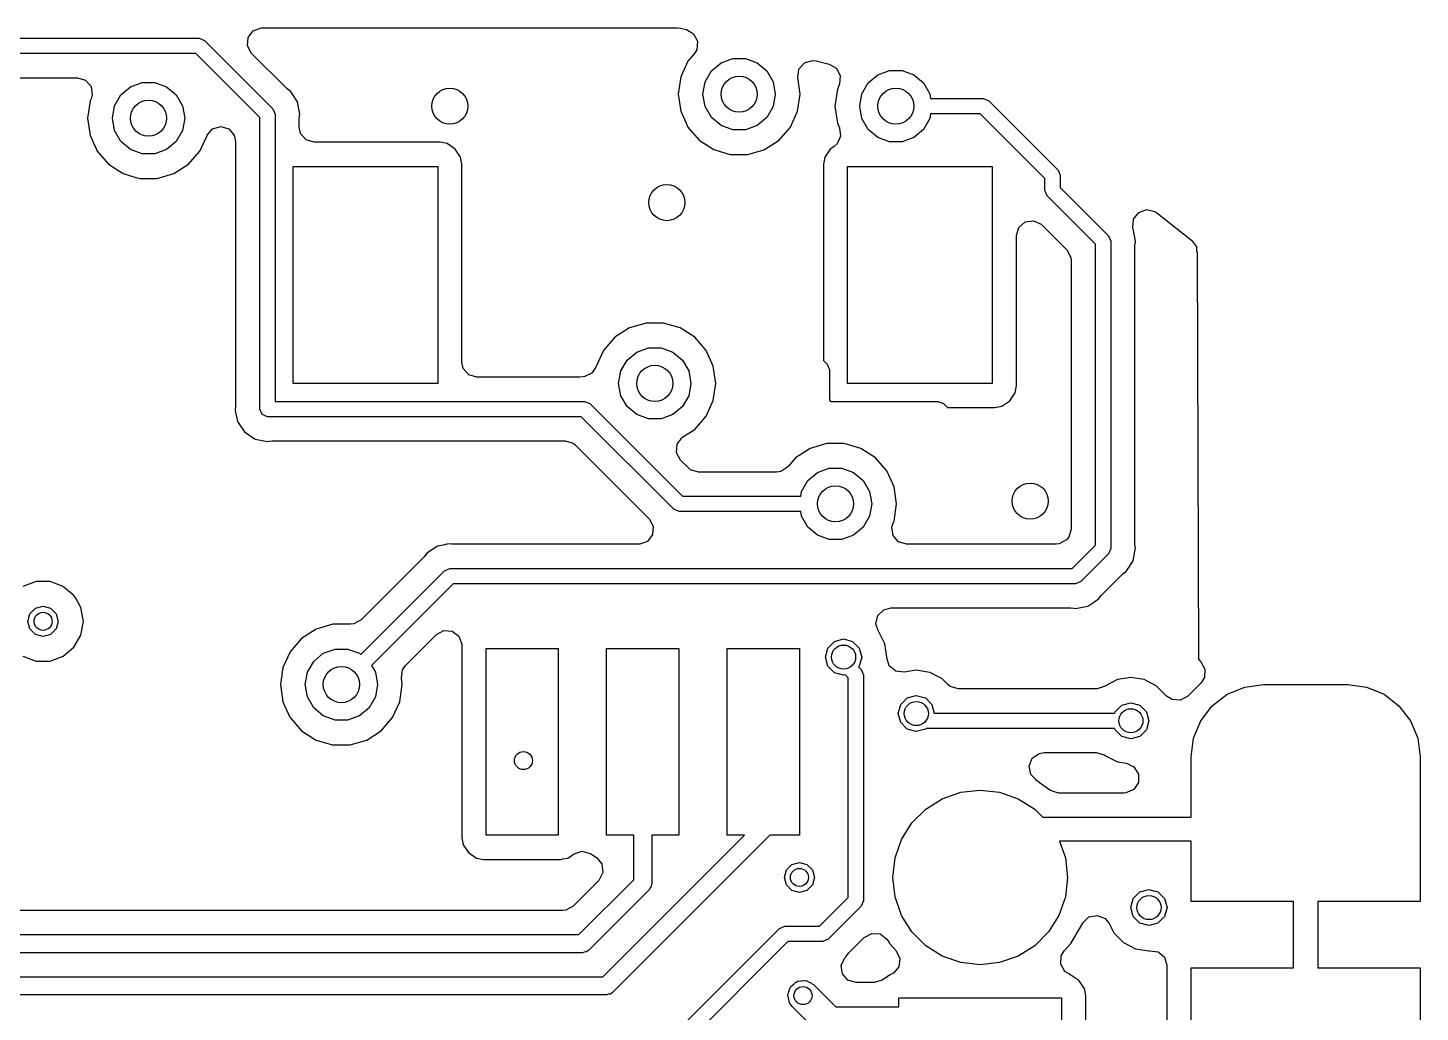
# Model space of a CAD drawing. Extents: x 4.55 to 6.09, y -4.28 to -3.52.
# Drawn here: x 5.6259 to 6.0807, y -3.8432 to -3.5217 of the extents above; entities that cross this region are included whole.
import ezdxf

# ---------------------------------------------------------------- set-up
doc = ezdxf.new("R2010")
doc.units = 0
doc.header["$MEASUREMENT"] = 0
doc.layers.add('BLACK', color=7, linetype='CONTINUOUS')

msp = doc.modelspace()

# ---------------------------------------------------------------- linework, layer by layer
at = {"layer": 'BLACK', "linetype": 'CONTINUOUS'}
for p, q in [((5.69789, -3.52483), (5.69954, -3.52263)), ((5.69954, -3.52263), (5.70212, -3.52167)), ((5.70212, -3.52167), (5.70247, -3.52165)), ((5.70247, -3.52165), (5.838, -3.52165)), ((5.838, -3.52165), (5.83915, -3.52179)), ((5.83915, -3.52179), (5.84102, -3.52224)), ((5.84102, -3.52224), (5.8434, -3.52361)), ((5.8434, -3.52361), (5.84467, -3.52606)), ((5.59055, -3.52506), (5.68189, -3.52506)), ((5.68189, -3.52506), (5.68366, -3.52579)), ((5.68366, -3.52579), (5.70596, -3.54809)), ((5.6977, -3.52757), (5.69789, -3.52483)), ((5.69902, -3.52999), (5.6977, -3.52757)), ((5.84441, -3.5288), (5.84357, -3.53018)), ((5.84467, -3.52606), (5.84441, -3.5288)), ((5.68085, -3.53006), (5.59159, -3.53006)), ((5.70169, -3.5509), (5.68085, -3.53006)), ((5.71048, -3.54145), (5.69902, -3.52999)), ((5.84152, -3.53254), (5.83917, -3.5377)), ((5.84357, -3.53018), (5.84152, -3.53254)), ((5.84152, -3.53254), (5.84152, -3.53254)), ((5.84922, -3.53572), (5.85236, -3.53308)), ((5.85236, -3.53308), (5.85622, -3.53168)), ((5.85622, -3.53168), (5.86032, -3.53168)), ((5.86032, -3.53168), (5.86417, -3.53308)), ((5.86417, -3.53308), (5.86732, -3.53572)), ((5.87779, -3.53518), (5.87959, -3.5331)), ((5.87959, -3.5331), (5.88223, -3.53233)), ((5.88223, -3.53233), (5.88338, -3.53247)), ((5.88338, -3.53247), (5.88767, -3.5335)), ((5.88767, -3.5335), (5.89006, -3.53488)), ((5.59788, -3.53795), (5.64214, -3.53795)), ((5.64214, -3.53795), (5.64478, -3.53873)), ((5.83917, -3.5377), (5.83836, -3.54331)), ((5.84717, -3.53927), (5.84922, -3.53572)), ((5.86732, -3.53572), (5.86937, -3.53927)), ((5.8774, -3.53791), (5.87779, -3.53518)), ((5.87818, -3.54331), (5.8774, -3.53791)), ((5.89006, -3.53488), (5.89132, -3.53732)), ((5.89132, -3.53732), (5.89106, -3.54006)), ((5.9004, -3.53965), (5.90354, -3.53702)), ((5.90354, -3.53702), (5.9074, -3.53561)), ((5.9074, -3.53561), (5.9115, -3.53561)), ((5.9115, -3.53561), (5.91535, -3.53702)), ((5.91535, -3.53702), (5.9185, -3.53965)), ((5.64478, -3.53873), (5.64658, -3.54081)), ((5.64658, -3.54081), (5.64697, -3.54353)), ((5.65631, -3.54359), (5.65945, -3.54095)), ((5.65945, -3.54095), (5.6633, -3.53955)), ((5.6633, -3.53955), (5.66741, -3.53955)), ((5.66741, -3.53955), (5.67126, -3.54095)), ((5.67126, -3.54095), (5.6744, -3.54359)), ((5.71122, -3.54206), (5.71048, -3.54145)), ((5.71169, -3.54237), (5.71122, -3.54206)), ((5.71213, -3.54304), (5.71169, -3.54237)), ((5.71169, -3.54237), (5.71169, -3.54237)), ((5.71169, -3.54237), (5.71169, -3.54237)), ((5.84646, -3.54331), (5.84717, -3.53927)), ((5.86937, -3.53927), (5.87008, -3.54331)), ((5.89035, -3.54164), (5.88954, -3.54724)), ((5.89097, -3.54028), (5.89035, -3.54164)), ((5.89035, -3.54164), (5.89035, -3.54164)), ((5.89106, -3.54006), (5.89097, -3.54028)), ((5.89835, -3.5432), (5.9004, -3.53965)), ((5.9185, -3.53965), (5.92055, -3.5432)), ((5.64625, -3.54557), (5.64545, -3.55118)), ((5.64628, -3.54551), (5.64625, -3.54557)), ((5.64658, -3.54486), (5.64628, -3.54551)), ((5.64697, -3.54353), (5.64658, -3.54486)), ((5.65354, -3.55118), (5.65426, -3.54714)), ((5.65426, -3.54714), (5.65631, -3.54359)), ((5.6744, -3.54359), (5.67645, -3.54714)), ((5.67645, -3.54714), (5.67717, -3.55118)), ((5.71398, -3.54581), (5.71213, -3.54304)), ((5.71213, -3.54304), (5.71213, -3.54304)), ((5.71479, -3.54986), (5.71398, -3.54581)), ((5.71398, -3.54581), (5.71398, -3.54581)), ((5.71398, -3.54581), (5.71398, -3.54581)), ((5.83836, -3.54331), (5.83917, -3.54892)), ((5.84717, -3.54735), (5.84646, -3.54331)), ((5.87008, -3.54331), (5.86937, -3.54735)), ((5.87737, -3.54892), (5.87818, -3.54331)), ((5.89764, -3.54724), (5.89835, -3.5432)), ((5.92055, -3.5432), (5.92082, -3.54474)), ((5.92082, -3.54474), (5.93807, -3.54474)), ((5.93807, -3.54474), (5.93984, -3.54548)), ((5.93984, -3.54548), (5.9624, -3.56804)), ((5.64545, -3.55118), (5.64625, -3.55679)), ((5.65426, -3.55522), (5.65354, -3.55118)), ((5.67717, -3.55118), (5.67645, -3.55522)), ((5.70169, -3.6462), (5.70169, -3.5509)), ((5.70596, -3.54809), (5.70669, -3.54986)), ((5.70669, -3.54986), (5.70669, -3.6437)), ((5.71459, -3.55137), (5.71468, -3.55041)), ((5.71459, -3.55415), (5.71459, -3.55137)), ((5.71468, -3.55041), (5.71469, -3.55037)), ((5.71469, -3.55037), (5.71479, -3.54986)), ((5.83917, -3.54892), (5.84092, -3.55276)), ((5.84922, -3.5509), (5.84717, -3.54735)), ((5.85236, -3.55354), (5.84922, -3.5509)), ((5.86732, -3.5509), (5.86417, -3.55354)), ((5.86937, -3.54735), (5.86732, -3.5509)), ((5.87501, -3.55407), (5.87737, -3.54892)), ((5.88954, -3.54724), (5.89035, -3.55285)), ((5.89835, -3.55128), (5.89764, -3.54724)), ((5.9004, -3.55484), (5.89835, -3.55128)), ((5.92055, -3.55128), (5.9185, -3.55484)), ((5.92082, -3.54974), (5.92055, -3.55128)), ((5.93704, -3.54974), (5.92082, -3.54974)), ((5.95813, -3.57084), (5.93704, -3.54974)), ((5.65631, -3.55877), (5.65426, -3.55522)), ((5.67645, -3.55522), (5.6744, -3.55877)), ((5.68448, -3.55674), (5.68628, -3.55466)), ((5.68628, -3.55466), (5.68892, -3.55389)), ((5.68892, -3.55389), (5.69156, -3.55466)), ((5.69156, -3.55466), (5.69336, -3.55674)), ((5.71503, -3.55618), (5.71459, -3.55415)), ((5.71683, -3.55826), (5.71503, -3.55618)), ((5.84092, -3.55276), (5.84152, -3.55407)), ((5.84152, -3.55407), (5.84523, -3.55835)), ((5.85622, -3.55494), (5.85236, -3.55354)), ((5.86032, -3.55494), (5.85622, -3.55494)), ((5.86417, -3.55354), (5.86032, -3.55494)), ((5.8713, -3.55835), (5.87501, -3.55407)), ((5.89035, -3.55285), (5.89035, -3.55285)), ((5.89035, -3.55285), (5.89101, -3.5543)), ((5.89101, -3.5543), (5.8914, -3.55702)), ((5.90354, -3.55747), (5.9004, -3.55484)), ((5.9185, -3.55484), (5.91535, -3.55747)), ((5.64625, -3.55679), (5.64837, -3.56142)), ((5.65945, -3.56141), (5.65631, -3.55877)), ((5.6744, -3.55877), (5.67126, -3.56141)), ((5.6821, -3.56194), (5.68446, -3.55679)), ((5.68446, -3.55679), (5.68448, -3.55674)), ((5.68446, -3.55679), (5.68446, -3.55679)), ((5.69336, -3.55674), (5.6938, -3.55877)), ((5.6938, -3.55877), (5.6938, -3.6447)), ((5.71947, -3.55904), (5.71683, -3.55826)), ((5.76062, -3.55904), (5.71947, -3.55904)), ((5.76292, -3.55949), (5.76062, -3.55904)), ((5.76062, -3.55904), (5.76062, -3.55904)), ((5.76553, -3.56124), (5.76292, -3.55949)), ((5.76292, -3.55949), (5.76292, -3.55949)), ((5.84523, -3.55835), (5.85, -3.56142)), ((5.86654, -3.56142), (5.8713, -3.55835)), ((5.88928, -3.56039), (5.88801, -3.56124)), ((5.89026, -3.55953), (5.88928, -3.56039)), ((5.8914, -3.55702), (5.89026, -3.55953)), ((5.9074, -3.55888), (5.90354, -3.55747)), ((5.9115, -3.55888), (5.9074, -3.55888)), ((5.91535, -3.55747), (5.9115, -3.55888)), ((5.64837, -3.56142), (5.64861, -3.56194)), ((5.64861, -3.56194), (5.65232, -3.56623)), ((5.6633, -3.56281), (5.65945, -3.56141)), ((5.66741, -3.56281), (5.6633, -3.56281)), ((5.67126, -3.56141), (5.66741, -3.56281)), ((5.67839, -3.56623), (5.6821, -3.56194)), ((5.76728, -3.56385), (5.76553, -3.56124)), ((5.76774, -3.56615), (5.76728, -3.56385)), ((5.76728, -3.56385), (5.76728, -3.56385)), ((5.85, -3.56142), (5.85, -3.56142)), ((5.85, -3.56142), (5.85, -3.56142)), ((5.85, -3.56142), (5.85318, -3.56235)), ((5.85318, -3.56235), (5.85537, -3.56299)), ((5.85537, -3.56299), (5.85543, -3.56301)), ((5.85543, -3.56301), (5.85543, -3.56301)), ((5.85543, -3.56301), (5.85543, -3.56301)), ((5.85543, -3.56301), (5.8611, -3.56301)), ((5.8611, -3.56301), (5.86558, -3.5617)), ((5.8611, -3.56301), (5.8611, -3.56301)), ((5.86558, -3.5617), (5.86654, -3.56142)), ((5.86654, -3.56142), (5.86654, -3.56142)), ((5.86654, -3.56142), (5.86654, -3.56142)), ((5.88626, -3.56385), (5.88581, -3.56615)), ((5.88626, -3.56385), (5.88626, -3.56385)), ((5.88801, -3.56124), (5.88626, -3.56385)), ((5.65232, -3.56623), (5.65708, -3.56929)), ((5.65708, -3.56929), (5.65708, -3.56929)), ((5.65708, -3.56929), (5.65708, -3.56929)), ((5.65708, -3.56929), (5.66122, -3.5705)), ((5.66819, -3.57089), (5.67362, -3.56929)), ((5.67362, -3.56929), (5.67839, -3.56623)), ((5.7126, -3.6378), (5.7126, -3.56693)), ((5.7126, -3.56693), (5.75984, -3.56693)), ((5.75984, -3.56693), (5.75984, -3.6378)), ((5.76774, -3.63093), (5.76774, -3.56615)), ((5.76774, -3.56615), (5.76774, -3.56615)), ((5.88581, -3.56615), (5.88581, -3.6303)), ((5.8937, -3.6378), (5.8937, -3.56693)), ((5.8937, -3.56693), (5.94094, -3.56693)), ((5.94094, -3.56693), (5.94094, -3.6378)), ((5.9624, -3.56804), (5.96246, -3.56818)), ((5.96246, -3.56818), (5.96313, -3.5698)), ((5.96313, -3.5698), (5.96313, -3.57377)), ((5.66122, -3.5705), (5.66171, -3.57065)), ((5.66171, -3.57065), (5.66252, -3.57089)), ((5.66252, -3.57089), (5.66252, -3.57089)), ((5.66252, -3.57089), (5.66252, -3.57089)), ((5.66252, -3.57089), (5.66819, -3.57089)), ((5.66819, -3.57089), (5.66819, -3.57089)), ((5.95813, -3.5748), (5.95813, -3.57084)), ((5.96313, -3.57377), (5.97893, -3.58957)), ((5.95886, -3.57657), (5.95813, -3.5748)), ((5.97467, -3.59237), (5.95886, -3.57657)), ((5.98712, -3.58412), (5.9888, -3.58195)), ((5.9888, -3.58195), (5.9914, -3.58103)), ((5.9914, -3.58103), (5.99408, -3.58167)), ((5.99408, -3.58167), (5.99467, -3.58207)), ((5.99467, -3.58207), (6.00603, -3.59097)), ((5.94884, -3.5895), (5.94961, -3.58686)), ((5.94961, -3.58686), (5.95169, -3.58506)), ((5.95169, -3.58506), (5.95442, -3.58466)), ((5.95442, -3.58466), (5.95692, -3.58581)), ((5.95692, -3.58581), (5.95717, -3.58604)), ((5.95717, -3.58604), (5.96534, -3.59421)), ((5.98687, -3.58686), (5.98712, -3.58412)), ((5.98696, -3.58728), (5.98687, -3.58686)), ((5.98697, -3.58736), (5.98696, -3.58728)), ((5.98696, -3.58728), (5.98696, -3.58728)), ((5.98776, -3.59134), (5.98697, -3.58736)), ((5.94884, -3.63857), (5.94884, -3.5895)), ((5.97467, -3.6907), (5.97467, -3.59237)), ((5.97893, -3.58957), (5.97967, -3.59134)), ((5.97967, -3.59134), (5.97967, -3.69173)), ((5.98756, -3.59284), (5.98765, -3.59189)), ((5.98765, -3.59189), (5.98768, -3.59177)), ((5.98768, -3.59177), (5.98776, -3.59134)), ((5.98776, -3.59134), (5.98776, -3.59134)), ((6.00603, -3.59097), (6.00763, -3.5932)), ((5.96534, -3.59421), (5.96666, -3.59663)), ((5.96666, -3.59663), (5.96677, -3.59767)), ((5.98756, -3.69023), (5.98756, -3.59284)), ((6.00763, -3.5932), (6.00771, -3.59482)), ((6.00771, -3.59482), (6.00787, -3.59482)), ((6.00787, -3.59482), (6.00827, -3.72795)), ((5.96677, -3.59767), (5.96677, -3.6854)), ((5.82244, -3.61969), (5.81767, -3.62275)), ((5.82788, -3.61809), (5.82244, -3.61969)), ((5.83354, -3.61809), (5.82788, -3.61809)), ((5.82788, -3.61809), (5.82788, -3.61809)), ((5.83898, -3.61969), (5.83354, -3.61809)), ((5.83354, -3.61809), (5.83354, -3.61809)), ((5.84375, -3.62275), (5.83898, -3.61969)), ((5.83898, -3.61969), (5.83898, -3.61969)), ((5.83898, -3.61969), (5.83898, -3.61969)), ((5.83898, -3.61969), (5.83898, -3.61969)), ((5.81767, -3.62275), (5.81396, -3.62703)), ((5.84746, -3.62703), (5.84375, -3.62275)), ((5.81396, -3.62703), (5.81146, -3.6325)), ((5.81396, -3.62703), (5.81396, -3.62703)), ((5.82166, -3.6302), (5.8248, -3.62757)), ((5.8248, -3.62757), (5.82866, -3.62616)), ((5.82866, -3.62616), (5.83276, -3.62616)), ((5.83276, -3.62616), (5.83661, -3.62757)), ((5.83661, -3.62757), (5.83976, -3.6302)), ((5.84981, -3.63219), (5.84746, -3.62703)), ((5.76818, -3.63295), (5.76774, -3.63093)), ((5.76998, -3.63503), (5.76818, -3.63295)), ((5.81141, -3.63248), (5.81013, -3.63448)), ((5.81146, -3.6325), (5.81141, -3.63248)), ((5.81961, -3.63376), (5.82166, -3.6302)), ((5.83976, -3.6302), (5.84181, -3.63376)), ((5.85062, -3.6378), (5.84981, -3.63219)), ((5.88581, -3.6303), (5.88706, -3.63156)), ((5.88706, -3.63156), (5.8878, -3.63333)), ((5.8878, -3.63333), (5.8878, -3.64317)), ((5.75984, -3.6378), (5.7126, -3.6378)), ((5.77262, -3.63581), (5.76998, -3.63503)), ((5.80624, -3.63581), (5.77262, -3.63581)), ((5.80719, -3.63571), (5.80624, -3.63581)), ((5.80774, -3.6356), (5.80719, -3.63571)), ((5.80788, -3.63557), (5.80774, -3.6356)), ((5.81013, -3.63448), (5.80788, -3.63557)), ((5.8189, -3.6378), (5.81961, -3.63376)), ((5.81961, -3.64183), (5.8189, -3.6378)), ((5.84181, -3.63376), (5.84252, -3.6378)), ((5.84252, -3.6378), (5.84181, -3.64183)), ((5.84981, -3.6434), (5.85062, -3.6378)), ((5.94094, -3.6378), (5.8937, -3.6378)), ((5.82166, -3.64539), (5.81961, -3.64183)), ((5.84181, -3.64183), (5.83976, -3.64539)), ((5.94664, -3.64349), (5.94838, -3.64088)), ((5.94838, -3.64088), (5.94884, -3.63857)), ((5.94838, -3.64088), (5.94838, -3.64088)), ((5.94838, -3.64088), (5.94838, -3.64088)), ((5.94884, -3.63857), (5.94884, -3.63857)), ((5.69362, -3.64609), (5.6936, -3.6462)), ((5.6936, -3.6462), (5.69369, -3.64667)), ((5.69371, -3.64565), (5.69362, -3.64609)), ((5.69369, -3.64667), (5.6938, -3.64722)), ((5.6938, -3.6447), (5.69371, -3.64565)), ((5.6938, -3.64722), (5.6938, -3.64722)), ((5.6938, -3.64722), (5.6944, -3.65026)), ((5.70243, -3.64797), (5.70169, -3.6462)), ((5.70669, -3.6437), (5.80774, -3.6437)), ((5.80774, -3.6437), (5.80951, -3.64443)), ((5.80951, -3.64443), (5.83974, -3.67467)), ((5.8248, -3.64802), (5.82166, -3.64539)), ((5.83976, -3.64539), (5.83661, -3.64802)), ((5.84746, -3.64856), (5.84981, -3.6434)), ((5.8878, -3.64317), (5.88801, -3.64349)), ((5.88801, -3.64349), (5.88833, -3.6437)), ((5.88833, -3.6437), (5.92327, -3.6437)), ((5.92327, -3.6437), (5.92504, -3.64443)), ((5.92504, -3.64443), (5.9263, -3.64569)), ((5.9263, -3.64569), (5.94172, -3.64569)), ((5.94172, -3.64569), (5.94231, -3.64557)), ((5.94172, -3.64569), (5.94172, -3.64569)), ((5.94231, -3.64557), (5.94402, -3.64523)), ((5.94402, -3.64523), (5.94664, -3.64349)), ((5.94402, -3.64523), (5.94402, -3.64523)), ((5.94402, -3.64523), (5.94402, -3.64523)), ((5.6944, -3.65026), (5.6944, -3.65026)), ((5.6944, -3.65026), (5.6944, -3.65026)), ((5.6944, -3.65026), (5.6944, -3.65026)), ((5.6944, -3.65026), (5.6967, -3.65369)), ((5.70419, -3.6487), (5.70243, -3.64797)), ((5.8067, -3.6487), (5.70419, -3.6487)), ((5.83694, -3.67893), (5.8067, -3.6487)), ((5.82866, -3.64943), (5.8248, -3.64802)), ((5.83276, -3.64943), (5.82866, -3.64943)), ((5.83661, -3.64802), (5.83276, -3.64943)), ((5.84375, -3.65284), (5.84746, -3.64856)), ((5.6967, -3.65369), (5.70014, -3.65599)), ((5.70014, -3.65599), (5.70419, -3.6568)), ((5.83798, -3.6577), (5.83963, -3.6555)), ((5.83963, -3.6555), (5.83991, -3.6553)), ((5.83991, -3.6553), (5.84375, -3.65284)), ((5.70419, -3.6568), (5.70474, -3.65669)), ((5.70474, -3.65669), (5.7057, -3.65659)), ((5.7057, -3.65659), (5.80141, -3.65659)), ((5.80141, -3.65659), (5.80405, -3.65737)), ((5.80405, -3.65737), (5.80486, -3.65802)), ((5.80486, -3.65802), (5.8289, -3.68206)), ((5.83778, -3.66045), (5.83798, -3.6577)), ((5.8391, -3.66286), (5.83778, -3.66045)), ((5.88149, -3.65906), (5.87673, -3.66212)), ((5.88693, -3.65746), (5.88149, -3.65906)), ((5.8926, -3.65746), (5.88693, -3.65746)), ((5.88693, -3.65746), (5.88693, -3.65746)), ((5.89803, -3.65906), (5.8926, -3.65746)), ((5.8926, -3.65746), (5.8926, -3.65746)), ((5.9028, -3.66212), (5.89803, -3.65906)), ((5.89803, -3.65906), (5.89803, -3.65906)), ((5.89803, -3.65906), (5.89803, -3.65906)), ((5.89803, -3.65906), (5.89803, -3.65906)), ((5.84158, -3.66534), (5.8391, -3.66286)), ((5.84239, -3.666), (5.84158, -3.66534)), ((5.87416, -3.66509), (5.87184, -3.66657)), ((5.8743, -3.66492), (5.87416, -3.66509)), ((5.87673, -3.66212), (5.8743, -3.66492)), ((5.87673, -3.66212), (5.87673, -3.66212)), ((5.87673, -3.66212), (5.87673, -3.66212)), ((5.90651, -3.6664), (5.9028, -3.66212)), ((5.84503, -3.66677), (5.84239, -3.666)), ((5.87047, -3.66677), (5.84503, -3.66677)), ((5.87184, -3.66657), (5.87047, -3.66677)), ((5.87867, -3.67313), (5.88072, -3.66957)), ((5.88072, -3.66957), (5.88386, -3.66694)), ((5.88386, -3.66694), (5.88771, -3.66553)), ((5.88771, -3.66553), (5.89181, -3.66553)), ((5.89181, -3.66553), (5.89567, -3.66694)), ((5.89567, -3.66694), (5.89881, -3.66957)), ((5.89881, -3.66957), (5.90086, -3.67313)), ((5.90886, -3.67156), (5.90651, -3.6664)), ((5.87839, -3.67467), (5.87867, -3.67313)), ((5.90086, -3.67313), (5.90157, -3.67717)), ((5.90967, -3.67717), (5.90886, -3.67156)), ((5.8387, -3.67967), (5.83694, -3.67893)), ((5.83974, -3.67467), (5.87839, -3.67467)), ((5.90157, -3.67717), (5.90086, -3.6812)), ((5.90886, -3.68277), (5.90967, -3.67717)), ((5.8289, -3.68206), (5.83022, -3.68447)), ((5.87839, -3.67967), (5.8387, -3.67967)), ((5.87867, -3.6812), (5.87839, -3.67967)), ((5.88072, -3.68476), (5.87867, -3.6812)), ((5.90086, -3.6812), (5.89881, -3.68476)), ((5.90815, -3.68482), (5.90854, -3.68348)), ((5.90854, -3.68348), (5.90886, -3.68277)), ((5.83002, -3.68722), (5.82837, -3.68942)), ((5.83022, -3.68447), (5.83002, -3.68722)), ((5.88386, -3.68739), (5.88072, -3.68476)), ((5.88771, -3.6888), (5.88386, -3.68739)), ((5.89567, -3.68739), (5.89181, -3.6888)), ((5.89881, -3.68476), (5.89567, -3.68739)), ((5.90854, -3.68754), (5.90815, -3.68482)), ((5.91034, -3.68962), (5.90854, -3.68754)), ((5.966, -3.68804), (5.96534, -3.68886)), ((5.96677, -3.6854), (5.966, -3.68804)), ((5.75972, -3.691), (5.75629, -3.69329)), ((5.76156, -3.69063), (5.75972, -3.691)), ((5.76276, -3.69039), (5.76156, -3.69063)), ((5.76299, -3.69035), (5.76276, -3.69039)), ((5.76276, -3.69039), (5.76276, -3.69039)), ((5.76378, -3.69019), (5.76299, -3.69035)), ((5.76299, -3.69035), (5.76299, -3.69035)), ((5.76299, -3.69035), (5.76299, -3.69035)), ((5.76433, -3.6903), (5.76378, -3.69019)), ((5.76378, -3.69019), (5.76378, -3.69019)), ((5.76378, -3.69019), (5.76378, -3.69019)), ((5.76528, -3.69039), (5.76433, -3.6903)), ((5.82545, -3.69039), (5.76528, -3.69039)), ((5.8258, -3.69038), (5.82545, -3.69039)), ((5.82837, -3.68942), (5.8258, -3.69038)), ((5.89181, -3.6888), (5.88771, -3.6888)), ((5.91298, -3.69039), (5.91034, -3.68962)), ((5.96178, -3.69039), (5.91298, -3.69039)), ((5.96282, -3.69028), (5.96178, -3.69039)), ((5.96523, -3.68896), (5.96282, -3.69028)), ((5.96534, -3.68886), (5.96523, -3.68896)), ((5.96707, -3.69829), (5.97467, -3.6907)), ((5.97967, -3.69173), (5.97893, -3.6935)), ((5.98765, -3.69118), (5.98756, -3.69023)), ((5.98756, -3.69276), (5.98776, -3.69173)), ((5.98776, -3.69173), (5.98765, -3.69118)), ((5.75537, -3.6945), (5.73478, -3.71509)), ((5.75597, -3.69376), (5.75537, -3.6945)), ((5.75629, -3.69329), (5.75597, -3.69376)), ((5.75629, -3.69329), (5.75629, -3.69329)), ((5.97893, -3.6935), (5.96988, -3.70256)), ((5.98466, -3.69923), (5.98696, -3.69579)), ((5.98696, -3.69579), (5.98756, -3.69276)), ((5.98756, -3.69276), (5.98756, -3.69276)), ((5.73468, -3.72635), (5.76201, -3.69902)), ((5.76201, -3.69902), (5.76378, -3.69829)), ((5.76378, -3.69829), (5.96707, -3.69829)), ((5.97652, -3.70707), (5.98345, -3.70015)), ((5.98345, -3.70015), (5.98419, -3.69954)), ((5.98419, -3.69954), (5.98466, -3.69923)), ((5.62862, -3.70258), (5.62432, -3.70414)), ((5.63319, -3.70258), (5.62862, -3.70258)), ((5.63749, -3.70414), (5.63319, -3.70258)), ((5.63785, -3.70444), (5.63749, -3.70414)), ((5.641, -3.70708), (5.63785, -3.70444)), ((5.76482, -3.70329), (5.73816, -3.72995)), ((5.96811, -3.70329), (5.76482, -3.70329)), ((5.96988, -3.70256), (5.96811, -3.70329)), ((5.62844, -3.71129), (5.63091, -3.71063)), ((5.63091, -3.71063), (5.63337, -3.71129)), ((5.64167, -3.70825), (5.641, -3.70708)), ((5.641, -3.70708), (5.641, -3.70708)), ((5.641, -3.70708), (5.641, -3.70708)), ((5.641, -3.70708), (5.641, -3.70708)), ((5.641, -3.70708), (5.641, -3.70708)), ((5.64328, -3.71105), (5.64167, -3.70825)), ((5.96811, -3.71138), (5.97217, -3.71058)), ((5.97217, -3.71058), (5.97474, -3.70886)), ((5.97474, -3.70886), (5.97526, -3.70851)), ((5.97474, -3.70886), (5.97474, -3.70886)), ((5.97526, -3.70851), (5.9756, -3.70828)), ((5.9756, -3.70828), (5.97592, -3.70781)), ((5.97592, -3.70781), (5.97652, -3.70707)), ((5.62598, -3.71555), (5.62664, -3.71309)), ((5.62664, -3.71309), (5.62844, -3.71129)), ((5.63337, -3.71129), (5.63517, -3.71309)), ((5.63517, -3.71309), (5.63583, -3.71555)), ((5.64408, -3.71555), (5.64328, -3.71105)), ((5.73478, -3.71509), (5.73237, -3.7164)), ((5.9029, -3.71634), (5.90353, -3.71366)), ((5.90353, -3.71366), (5.9055, -3.71175)), ((5.9055, -3.71175), (5.90778, -3.71118)), ((5.90778, -3.71118), (5.96661, -3.71118)), ((5.96661, -3.71118), (5.96756, -3.71127)), ((5.96756, -3.71127), (5.96811, -3.71138)), ((5.62664, -3.71801), (5.62598, -3.71555)), ((5.62844, -3.71981), (5.62664, -3.71801)), ((5.63091, -3.72047), (5.62844, -3.71981)), ((5.63337, -3.71981), (5.63091, -3.72047)), ((5.63517, -3.71801), (5.63337, -3.71981)), ((5.63583, -3.71555), (5.63517, -3.71801)), ((5.64328, -3.72006), (5.64408, -3.71555)), ((5.72008, -3.71811), (5.71531, -3.72118)), ((5.72551, -3.71652), (5.72008, -3.71811)), ((5.73133, -3.71652), (5.72551, -3.71652)), ((5.73237, -3.7164), (5.73133, -3.71652)), ((5.74933, -3.72994), (5.75937, -3.7199)), ((5.75937, -3.7199), (5.76178, -3.71858)), ((5.76178, -3.71858), (5.76453, -3.71878)), ((5.76453, -3.71878), (5.76673, -3.72043)), ((5.90369, -3.71854), (5.9029, -3.71634)), ((5.90364, -3.71857), (5.90369, -3.71854)), ((5.90582, -3.72285), (5.90364, -3.71857)), ((5.63749, -3.72696), (5.641, -3.72402)), ((5.641, -3.72402), (5.64328, -3.72006)), ((5.71531, -3.72118), (5.7116, -3.72546)), ((5.76673, -3.72043), (5.76769, -3.723)), ((5.76769, -3.723), (5.76768, -3.72339)), ((5.76768, -3.72339), (5.7677, -3.72339)), ((5.7677, -3.72339), (5.7677, -3.78621)), ((5.77559, -3.78543), (5.77559, -3.72441)), ((5.77559, -3.72441), (5.79921, -3.72441)), ((5.79921, -3.72441), (5.79921, -3.78543)), ((5.81496, -3.78543), (5.81496, -3.72441)), ((5.81496, -3.72441), (5.83858, -3.72441)), ((5.83858, -3.72441), (5.83858, -3.78543)), ((5.85433, -3.78543), (5.85433, -3.72441)), ((5.85433, -3.72441), (5.87795, -3.72441)), ((5.87795, -3.72441), (5.87795, -3.78543)), ((5.88648, -3.72722), (5.88727, -3.72426)), ((5.88727, -3.72426), (5.88943, -3.7221)), ((5.88943, -3.7221), (5.89238, -3.72131)), ((5.89238, -3.72131), (5.89533, -3.7221)), ((5.89533, -3.7221), (5.89749, -3.72426)), ((5.89749, -3.72426), (5.89829, -3.72722)), ((5.90651, -3.72722), (5.90582, -3.72285)), ((5.62432, -3.72696), (5.62862, -3.72852)), ((5.62862, -3.72852), (5.62862, -3.72852)), ((5.62862, -3.72852), (5.63319, -3.72852)), ((5.63319, -3.72852), (5.63749, -3.72696)), ((5.63319, -3.72852), (5.63319, -3.72852)), ((5.7116, -3.72546), (5.70925, -3.73061)), ((5.7116, -3.72546), (5.7116, -3.72546)), ((5.71725, -3.73218), (5.7193, -3.72863)), ((5.7193, -3.72863), (5.72244, -3.72599)), ((5.72244, -3.72599), (5.7263, -3.72459)), ((5.7263, -3.72459), (5.7304, -3.72459)), ((5.7304, -3.72459), (5.73425, -3.72599)), ((5.73425, -3.72599), (5.73468, -3.72635)), ((5.88727, -3.73017), (5.88648, -3.72722)), ((5.89829, -3.72722), (5.89749, -3.73017)), ((5.90651, -3.72735), (5.90651, -3.72722)), ((5.90651, -3.72742), (5.90651, -3.72735)), ((5.90732, -3.73005), (5.90651, -3.72742)), ((6.00827, -3.72795), (6.00911, -3.72879)), ((6.00911, -3.72879), (6.01042, -3.73121)), ((5.70925, -3.73061), (5.70844, -3.73622)), ((5.71654, -3.73622), (5.71725, -3.73218)), ((5.73816, -3.72995), (5.73945, -3.73218)), ((5.73945, -3.73218), (5.74016, -3.73622)), ((5.74795, -3.73409), (5.74834, -3.73136)), ((5.74834, -3.73136), (5.74933, -3.72994)), ((5.88943, -3.73233), (5.88727, -3.73017)), ((5.89238, -3.73312), (5.88943, -3.73233)), ((5.89285, -3.733), (5.89238, -3.73312)), ((5.8939, -3.73405), (5.89285, -3.733)), ((5.89749, -3.73017), (5.89729, -3.73037)), ((5.89729, -3.73037), (5.89817, -3.73124)), ((5.89817, -3.73124), (5.8989, -3.73301)), ((5.8989, -3.73301), (5.8989, -3.80685)), ((5.90943, -3.73182), (5.90732, -3.73005)), ((5.91216, -3.73217), (5.90943, -3.73182)), ((5.91614, -3.73154), (5.91216, -3.73217)), ((5.92051, -3.73223), (5.91614, -3.73154)), ((5.91614, -3.73154), (5.91614, -3.73154)), ((5.92445, -3.73424), (5.92051, -3.73223)), ((6.01042, -3.73121), (6.01023, -3.73395)), ((5.70844, -3.73622), (5.70925, -3.74183)), ((5.71725, -3.74026), (5.71654, -3.73622)), ((5.74016, -3.73622), (5.73945, -3.74026)), ((5.74745, -3.74183), (5.74825, -3.73622)), ((5.74825, -3.73622), (5.74795, -3.73409)), ((5.8939, -3.80582), (5.8939, -3.73405)), ((5.92642, -3.73621), (5.92445, -3.73424)), ((5.92723, -3.73686), (5.92642, -3.73621)), ((5.92987, -3.73764), (5.92723, -3.73686)), ((5.9749, -3.73764), (5.92987, -3.73764)), ((5.97518, -3.73763), (5.9749, -3.73764)), ((5.97777, -3.73671), (5.97518, -3.73763)), ((5.97791, -3.7366), (5.97777, -3.73671)), ((5.98185, -3.73459), (5.97791, -3.7366)), ((5.98622, -3.7339), (5.98185, -3.73459)), ((5.99059, -3.73459), (5.98622, -3.7339)), ((5.98622, -3.7339), (5.98622, -3.7339)), ((5.99453, -3.7366), (5.99059, -3.73459)), ((5.99791, -3.73998), (5.99453, -3.7366)), ((6.0091, -3.7357), (6.00482, -3.73998)), ((6.01023, -3.73395), (6.0091, -3.7357)), ((6.01772, -3.73939), (6.02341, -3.73703)), ((6.02341, -3.73703), (6.02953, -3.73622)), ((6.02953, -3.73622), (6.05709, -3.73622)), ((6.05709, -3.73622), (6.0632, -3.73703)), ((6.0632, -3.73703), (6.0689, -3.73939)), ((5.70925, -3.74183), (5.71154, -3.74686)), ((5.7193, -3.74381), (5.71725, -3.74026)), ((5.73945, -3.74026), (5.73739, -3.74381)), ((5.74509, -3.74698), (5.74745, -3.74183)), ((5.91024, -3.74567), (5.91103, -3.74272)), ((5.91103, -3.74272), (5.91319, -3.74055)), ((5.91319, -3.74055), (5.91614, -3.73976)), ((5.91614, -3.73976), (5.91909, -3.74055)), ((5.91909, -3.74055), (5.92126, -3.74272)), ((5.92126, -3.74272), (5.92201, -3.74553)), ((5.98327, -3.74292), (5.98622, -3.74213)), ((5.98622, -3.74213), (5.98917, -3.74292)), ((5.99966, -3.74111), (5.99791, -3.73998)), ((6.0024, -3.7413), (5.99966, -3.74111)), ((6.00482, -3.73998), (6.0024, -3.7413)), ((6.01282, -3.74314), (6.01772, -3.73939)), ((6.0689, -3.73939), (6.07379, -3.74314)), ((5.71154, -3.74686), (5.7116, -3.74698)), ((5.7116, -3.74698), (5.71531, -3.75127)), ((5.72244, -3.74645), (5.7193, -3.74381)), ((5.7263, -3.74785), (5.72244, -3.74645)), ((5.73425, -3.74645), (5.7304, -3.74785)), ((5.73739, -3.74381), (5.73425, -3.74645)), ((5.74138, -3.75127), (5.74509, -3.74698)), ((5.91103, -3.74862), (5.91024, -3.74567)), ((5.92201, -3.74553), (5.98098, -3.74553)), ((5.98098, -3.74553), (5.98111, -3.74508)), ((5.98111, -3.74508), (5.98327, -3.74292)), ((5.98917, -3.74292), (5.99133, -3.74508)), ((5.99133, -3.74508), (5.99213, -3.74803)), ((6.00907, -3.74803), (6.01282, -3.74314)), ((6.07379, -3.74314), (6.07754, -3.74803)), ((5.71531, -3.75127), (5.72008, -3.75433)), ((5.7304, -3.74785), (5.7263, -3.74785)), ((5.73662, -3.75433), (5.74138, -3.75127)), ((5.91319, -3.75078), (5.91103, -3.74862)), ((5.91614, -3.75157), (5.91319, -3.75078)), ((5.91909, -3.75078), (5.91614, -3.75157)), ((5.91935, -3.75053), (5.91909, -3.75078)), ((5.98098, -3.75053), (5.91935, -3.75053)), ((5.98111, -3.75098), (5.98098, -3.75053)), ((5.98327, -3.75315), (5.98111, -3.75098)), ((5.99133, -3.75098), (5.98917, -3.75315)), ((5.99213, -3.74803), (5.99133, -3.75098)), ((6.00671, -3.75373), (6.00907, -3.74803)), ((6.07754, -3.74803), (6.0799, -3.75373)), ((5.72008, -3.75433), (5.72008, -3.75433)), ((5.72008, -3.75433), (5.72008, -3.75433)), ((5.72008, -3.75433), (5.72348, -3.75533)), ((5.72348, -3.75533), (5.72545, -3.75591)), ((5.72545, -3.75591), (5.72551, -3.75593)), ((5.72551, -3.75593), (5.72551, -3.75593)), ((5.72551, -3.75593), (5.72551, -3.75593)), ((5.72551, -3.75593), (5.73118, -3.75593)), ((5.73118, -3.75593), (5.73662, -3.75433)), ((5.73118, -3.75593), (5.73118, -3.75593)), ((5.98622, -3.75394), (5.98327, -3.75315)), ((5.98917, -3.75315), (5.98622, -3.75394)), ((6.00591, -3.75984), (6.00671, -3.75373)), ((6.0799, -3.75373), (6.08071, -3.75984)), ((5.953, -3.76284), (5.95402, -3.76029)), ((5.95402, -3.76029), (5.95626, -3.75869)), ((5.95626, -3.75869), (5.95786, -3.75843)), ((5.95786, -3.75843), (5.9749, -3.75843)), ((5.9749, -3.75843), (5.97754, -3.7592)), ((5.97754, -3.7592), (5.97777, -3.75936)), ((5.97777, -3.75936), (5.97791, -3.75946)), ((5.97791, -3.75946), (5.98185, -3.76147)), ((6.00591, -3.77953), (6.00591, -3.75984)), ((6.08071, -3.75984), (6.08071, -3.80709)), ((5.95352, -3.76554), (5.953, -3.76284)), ((5.98185, -3.76147), (5.98476, -3.76193)), ((5.98476, -3.76193), (5.98724, -3.76311)), ((5.98724, -3.76311), (5.9887, -3.76544)), ((5.9887, -3.76544), (5.98866, -3.76819)), ((5.95516, -3.76727), (5.95352, -3.76554)), ((5.95512, -3.76733), (5.95516, -3.76727)), ((5.95976, -3.7707), (5.95512, -3.76733)), ((5.98866, -3.76819), (5.98714, -3.77049)), ((5.91921, -3.7769), (5.92462, -3.7735)), ((5.92462, -3.7735), (5.93066, -3.77138)), ((5.93066, -3.77138), (5.93701, -3.77067)), ((5.93701, -3.77067), (5.94336, -3.77138)), ((5.94336, -3.77138), (5.94939, -3.7735)), ((5.94939, -3.7735), (5.9548, -3.7769)), ((5.95999, -3.77086), (5.95976, -3.7707)), ((5.96263, -3.77163), (5.95999, -3.77086)), ((5.98399, -3.77163), (5.96263, -3.77163)), ((5.98462, -3.77159), (5.98399, -3.77163)), ((5.98714, -3.77049), (5.98462, -3.77159)), ((5.91469, -3.78142), (5.91921, -3.7769)), ((5.9548, -3.7769), (5.95744, -3.77953)), ((5.91129, -3.78683), (5.91469, -3.78142)), ((5.95744, -3.77953), (6.00591, -3.77953)), ((5.7677, -3.78621), (5.76815, -3.78851)), ((5.79921, -3.78543), (5.77559, -3.78543)), ((5.81374, -3.83169), (5.86, -3.78543)), ((5.82382, -3.78543), (5.81496, -3.78543)), ((5.86823, -3.78555), (5.81705, -3.83673)), ((5.82382, -3.79996), (5.82382, -3.78543)), ((5.83858, -3.78543), (5.82972, -3.78543)), ((5.82972, -3.78543), (5.82972, -3.80118)), ((5.86, -3.78543), (5.85433, -3.78543)), ((5.86829, -3.78543), (5.86823, -3.78555)), ((5.87795, -3.78543), (5.86829, -3.78543)), ((5.90918, -3.79286), (5.91129, -3.78683)), ((6.00591, -3.7874), (5.96293, -3.7874)), ((5.96293, -3.7874), (5.96484, -3.79286)), ((6.00591, -3.80709), (6.00591, -3.7874)), ((5.76815, -3.78851), (5.76815, -3.78851)), ((5.76815, -3.78851), (5.7699, -3.79112)), ((5.7699, -3.79112), (5.77251, -3.79287)), ((5.80229, -3.79287), (5.8037, -3.79193)), ((5.8037, -3.79193), (5.80437, -3.79148)), ((5.80437, -3.79148), (5.807, -3.79066)), ((5.807, -3.79066), (5.80965, -3.79138)), ((5.80965, -3.79138), (5.8098, -3.79148)), ((5.8098, -3.79148), (5.81165, -3.79271)), ((5.81165, -3.79271), (5.81341, -3.79482)), ((5.77251, -3.79287), (5.77251, -3.79287)), ((5.77251, -3.79287), (5.77481, -3.79333)), ((5.77481, -3.79333), (5.77481, -3.79333)), ((5.77481, -3.79333), (5.77481, -3.79333)), ((5.77481, -3.79333), (5.79999, -3.79333)), ((5.79999, -3.79333), (5.80068, -3.79319)), ((5.79999, -3.79333), (5.79999, -3.79333)), ((5.80068, -3.79319), (5.80229, -3.79287)), ((5.80229, -3.79287), (5.80229, -3.79287)), ((5.81341, -3.79482), (5.81376, -3.79755)), ((5.87303, -3.79921), (5.87369, -3.79675)), ((5.87369, -3.79675), (5.87549, -3.79495)), ((5.87549, -3.79495), (5.87795, -3.79429)), ((5.87795, -3.79429), (5.88041, -3.79495)), ((5.88041, -3.79495), (5.88221, -3.79675)), ((5.88221, -3.79675), (5.88287, -3.79921)), ((5.90846, -3.79921), (5.90918, -3.79286)), ((5.96484, -3.79286), (5.96555, -3.79921)), ((5.81239, -3.80022), (5.80402, -3.80859)), ((5.80586, -3.81791), (5.82382, -3.79996)), ((5.81257, -3.80004), (5.81239, -3.80022)), ((5.81376, -3.79755), (5.81257, -3.80004)), ((5.82966, -3.80156), (5.82955, -3.80219)), ((5.82971, -3.80144), (5.82966, -3.80156)), ((5.82972, -3.80118), (5.82969, -3.80136)), ((5.82969, -3.80136), (5.82971, -3.80144)), ((5.87369, -3.80167), (5.87303, -3.79921)), ((5.87549, -3.80347), (5.87369, -3.80167)), ((5.88221, -3.80167), (5.88041, -3.80347)), ((5.88287, -3.79921), (5.88221, -3.80167)), ((5.90918, -3.80556), (5.90846, -3.79921)), ((5.96555, -3.79921), (5.96484, -3.80556)), ((5.82886, -3.80327), (5.80917, -3.82295)), ((5.82913, -3.80268), (5.82886, -3.80327)), ((5.82955, -3.80219), (5.82913, -3.80268)), ((5.87795, -3.80413), (5.87549, -3.80347)), ((5.88041, -3.80347), (5.87795, -3.80413)), ((5.88456, -3.81516), (5.8939, -3.80582)), ((5.91129, -3.8116), (5.90918, -3.80556)), ((5.96484, -3.80556), (5.96272, -3.8116)), ((5.98622, -3.80906), (5.98701, -3.8061)), ((5.98701, -3.8061), (5.98917, -3.80394)), ((5.98917, -3.80394), (5.99213, -3.80315)), ((5.99213, -3.80315), (5.99508, -3.80394)), ((5.99508, -3.80394), (5.99724, -3.8061)), ((5.99724, -3.8061), (5.99803, -3.80906)), ((5.80057, -3.81002), (5.51807, -3.81002)), ((5.80161, -3.80991), (5.80057, -3.81002)), ((5.80402, -3.80859), (5.80161, -3.80991)), ((5.89817, -3.80862), (5.88736, -3.81943)), ((5.8989, -3.80685), (5.89817, -3.80862)), ((5.98701, -3.81201), (5.98622, -3.80906)), ((5.99803, -3.80906), (5.99724, -3.81201)), ((6.03937, -3.80709), (6.00591, -3.80709)), ((6.03937, -3.82874), (6.03937, -3.80709)), ((6.08071, -3.80709), (6.04724, -3.80709)), ((6.04724, -3.80709), (6.04724, -3.82874)), ((5.87142, -3.81589), (5.87319, -3.81516)), ((5.87319, -3.81516), (5.88456, -3.81516)), ((5.91469, -3.81701), (5.91129, -3.8116)), ((5.96272, -3.8116), (5.95932, -3.81701)), ((5.96665, -3.82075), (5.97048, -3.81411)), ((5.97048, -3.81411), (5.97053, -3.81402)), ((5.97048, -3.81411), (5.97048, -3.81411)), ((5.97053, -3.81402), (5.97252, -3.81213)), ((5.97252, -3.81213), (5.97522, -3.8116)), ((5.97522, -3.8116), (5.97778, -3.81263)), ((5.97778, -3.81263), (5.97911, -3.81425)), ((5.97911, -3.81425), (5.98069, -3.81736)), ((5.98917, -3.81417), (5.98701, -3.81201)), ((5.99213, -3.81496), (5.98917, -3.81417)), ((5.99508, -3.81417), (5.99213, -3.81496)), ((5.99724, -3.81201), (5.99508, -3.81417)), ((5.50295, -3.81791), (5.80586, -3.81791)), ((5.70493, -3.98238), (5.87142, -3.81589)), ((5.88736, -3.81943), (5.88559, -3.82016)), ((5.89401, -3.82394), (5.89915, -3.8188)), ((5.89915, -3.8188), (5.90156, -3.81748)), ((5.90156, -3.81748), (5.90431, -3.81768)), ((5.90431, -3.81768), (5.90651, -3.81933)), ((5.90651, -3.81933), (5.90683, -3.81981)), ((5.90683, -3.81981), (5.90722, -3.82049)), ((5.91921, -3.82153), (5.91469, -3.81701)), ((5.95932, -3.81701), (5.9548, -3.82153)), ((5.98069, -3.81736), (5.98382, -3.82049)), ((5.80709, -3.82382), (5.5, -3.82382)), ((5.87422, -3.82016), (5.70919, -3.98519)), ((5.80769, -3.8236), (5.80709, -3.82382)), ((5.80833, -3.82354), (5.80769, -3.8236)), ((5.80886, -3.82317), (5.80833, -3.82354)), ((5.80898, -3.82313), (5.80886, -3.82317)), ((5.80902, -3.82306), (5.80898, -3.82313)), ((5.80917, -3.82295), (5.80902, -3.82306)), ((5.88559, -3.82016), (5.87422, -3.82016)), ((5.8934, -3.82468), (5.89401, -3.82394)), ((5.90722, -3.82049), (5.90737, -3.82075)), ((5.90737, -3.82075), (5.90867, -3.82219)), ((5.90867, -3.82219), (5.90956, -3.82319)), ((5.90956, -3.82319), (5.91075, -3.82567)), ((5.92462, -3.82493), (5.91921, -3.82153)), ((5.9548, -3.82153), (5.94939, -3.82493)), ((5.96348, -3.82482), (5.96445, -3.82319)), ((5.96445, -3.82319), (5.96665, -3.82075)), ((5.98382, -3.82049), (5.98776, -3.82249)), ((5.98776, -3.82249), (5.99213, -3.82319)), ((5.99213, -3.82319), (5.99237, -3.82315)), ((5.99213, -3.82319), (5.99213, -3.82319)), ((5.99213, -3.82319), (5.99213, -3.82319)), ((5.99213, -3.82319), (5.99213, -3.82319)), ((5.99237, -3.82315), (5.99509, -3.8235)), ((5.99509, -3.8235), (5.9972, -3.82527)), ((5.89163, -3.82799), (5.89277, -3.82548)), ((5.89202, -3.83071), (5.89163, -3.82799)), ((5.89277, -3.82548), (5.89301, -3.82523)), ((5.89301, -3.82523), (5.89309, -3.82515)), ((5.89309, -3.82515), (5.8934, -3.82468)), ((5.89309, -3.82515), (5.89309, -3.82515)), ((5.91041, -3.82839), (5.90865, -3.83051)), ((5.91075, -3.82567), (5.91041, -3.82839)), ((5.93066, -3.82704), (5.92462, -3.82493)), ((5.93701, -3.82776), (5.93066, -3.82704)), ((5.94336, -3.82704), (5.93701, -3.82776)), ((5.94939, -3.82493), (5.94336, -3.82704)), ((5.96333, -3.82757), (5.96348, -3.82482)), ((5.96469, -3.82996), (5.96333, -3.82757)), ((5.9972, -3.82527), (5.99801, -3.8279)), ((5.99801, -3.8279), (5.99801, -3.82797)), ((5.99801, -3.82797), (5.99801, -3.87721)), ((6.00591, -3.8878), (6.00591, -3.82874)), ((6.00591, -3.82874), (6.03937, -3.82874)), ((6.04724, -3.82874), (6.08071, -3.82874)), ((6.08071, -3.82874), (6.08071, -3.8878)), ((5.53862, -3.83169), (5.81374, -3.83169)), ((5.87623, -3.83398), (5.87667, -3.83353)), ((5.87667, -3.83353), (5.8769, -3.83347)), ((5.8769, -3.83347), (5.87739, -3.83311)), ((5.87739, -3.83311), (5.87857, -3.83303)), ((5.87857, -3.83303), (5.87913, -3.83287)), ((5.87913, -3.83287), (5.87946, -3.83296)), ((5.87946, -3.83296), (5.8802, -3.83291)), ((5.8802, -3.83291), (5.88109, -3.8334)), ((5.88109, -3.8334), (5.88159, -3.83353)), ((5.88159, -3.83353), (5.8819, -3.83384)), ((5.89382, -3.83279), (5.89202, -3.83071)), ((5.89646, -3.83356), (5.89382, -3.83279)), ((5.90226, -3.83356), (5.89646, -3.83356)), ((5.90234, -3.83356), (5.90226, -3.83356)), ((5.90497, -3.83274), (5.90234, -3.83356)), ((5.90735, -3.83115), (5.90497, -3.83274)), ((5.9078, -3.83096), (5.90735, -3.83115)), ((5.90865, -3.83051), (5.90776, -3.83088)), ((5.90776, -3.83088), (5.9078, -3.83096)), ((5.96629, -3.8308), (5.96469, -3.82996)), ((5.96622, -3.83096), (5.96629, -3.8308)), ((5.96666, -3.83115), (5.96622, -3.83096)), ((5.96927, -3.83289), (5.96666, -3.83115)), ((5.97102, -3.8355), (5.96927, -3.83289)), ((5.81496, -3.8376), (5.54035, -3.8376)), ((5.81557, -3.83738), (5.81496, -3.8376)), ((5.81621, -3.83732), (5.81557, -3.83738)), ((5.81674, -3.83695), (5.81621, -3.83732)), ((5.81686, -3.83691), (5.81674, -3.83695)), ((5.8169, -3.83684), (5.81686, -3.83691)), ((5.81705, -3.83673), (5.8169, -3.83684)), ((5.87415, -3.83744), (5.87472, -3.8359)), ((5.87422, -3.83777), (5.87415, -3.83744)), ((5.87421, -3.8378), (5.87422, -3.83777)), ((5.87427, -3.83803), (5.87421, -3.8378)), ((5.87475, -3.84019), (5.87427, -3.83803)), ((5.87472, -3.8359), (5.87487, -3.83533)), ((5.87487, -3.83533), (5.87497, -3.83524)), ((5.87497, -3.83524), (5.87513, -3.8348)), ((5.87513, -3.8348), (5.87623, -3.83398)), ((5.8819, -3.83384), (5.88267, -3.83426)), ((5.88267, -3.83426), (5.88987, -3.84146)), ((5.97148, -3.83781), (5.97102, -3.8355)), ((5.97102, -3.8355), (5.97102, -3.8355)), ((5.97148, -3.83781), (5.97148, -3.83781)), ((5.97148, -3.85511), (5.97148, -3.83781)), ((5.97148, -3.83781), (5.97148, -3.83781)), ((5.8756, -3.84133), (5.87475, -3.84019)), ((5.88426, -3.84999), (5.8756, -3.84133)), ((5.88987, -3.84146), (5.91043, -3.84146)), ((5.91043, -3.84146), (5.91043, -3.83858)), ((5.91043, -3.83858), (5.96358, -3.83858)), ((5.96358, -3.83858), (5.96358, -3.85433))]:
    msp.add_line(p, q, dxfattribs=at)
at = {"layer": 'BLACK'}
for centre, radius in [((5.85827, -3.54331), 0.00591), ((5.76378, -3.54724), 0.00591), ((5.90945, -3.54724), 0.00591), ((5.66535, -3.55118), 0.00591), ((5.83465, -3.57874), 0.00591), ((5.83071, -3.6378), 0.00591), ((5.88976, -3.67717), 0.00591), ((5.95334, -3.67627), 0.00591), ((5.63091, -3.71555), 0.00295), ((5.89238, -3.72722), 0.00394), ((5.72835, -3.73622), 0.00591), ((5.91614, -3.74567), 0.00394), ((5.98622, -3.74803), 0.00394), ((5.7878, -3.76102), 0.00295), ((5.87795, -3.79921), 0.00295), ((5.99213, -3.80906), 0.00394), ((5.87913, -3.8378), 0.00295)]:
    msp.add_circle(centre, radius, dxfattribs=at)

doc.saveas('drawing.dxf')
